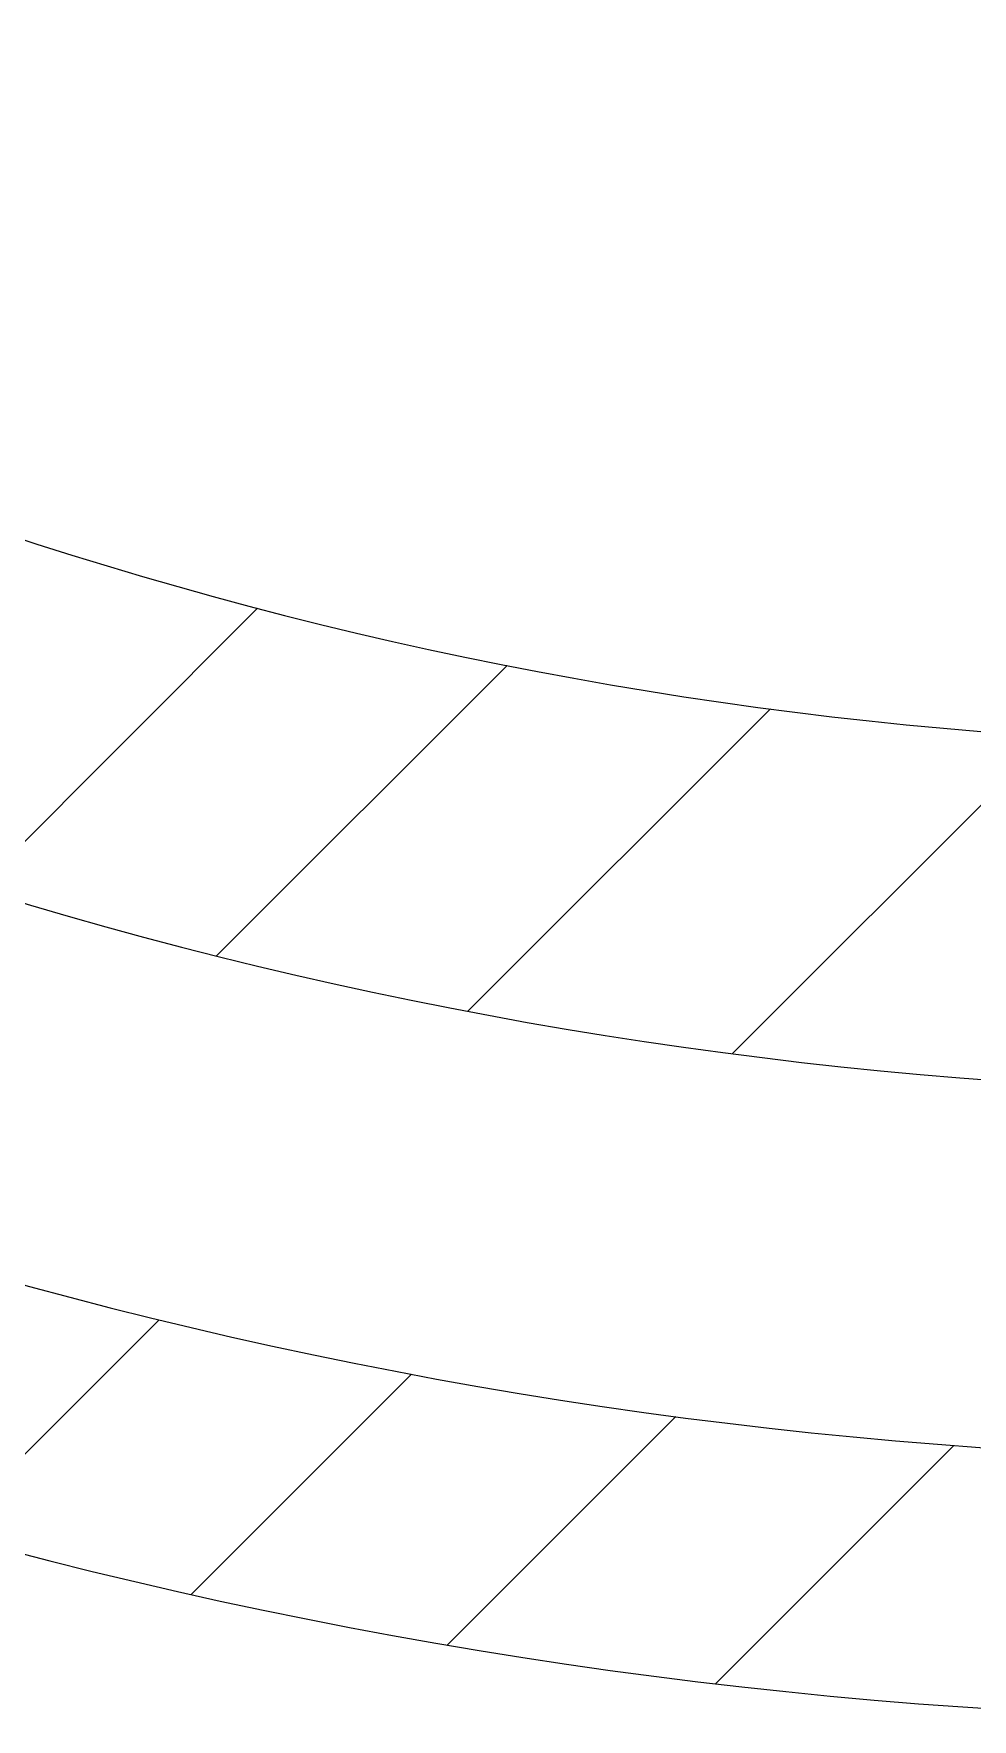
# Model space of a CAD drawing. Extents: x 174420 to 213214, y -41877 to -13498.
# Drawn here: x 182766.8 to 182961.5, y -25828.5 to -25478.6 of the extents above; entities that cross this region are included whole.
import ezdxf

# ---------------------------------------------------------------- set-up
doc = ezdxf.new("R2010")
doc.units = 0
doc.header["$LTSCALE"] = 500
doc.header["$MEASUREMENT"] = 0
doc.layers.get('0').update_dxf_attribs({"linetype": 'CONTINUOUS', "lineweight": 9})
doc.layers.add('COTAS', color=2, linetype='CONTINUOUS', lineweight=9)
doc.layers.add('FIBRA', color=3, linetype='CONTINUOUS', lineweight=20)

# ---------------------------------------------------------------- blocks, each defined once
blk = doc.blocks.new('*X11')
at = {"color": 0}
for p, q in [((-735.98, 2976.33), (-687.46, 3024.85)), ((-694.55, 2964.72), (-644.34, 3014.94)), ((-651.11, 2955.13), (-598.81, 3007.43)), ((-605.43, 2947.78), (-550.53, 3002.68)), ((-741.38, 2864.86), (-704.48, 2901.77)), ((-698.95, 2854.26), (-660.86, 2892.35)), ((-654.67, 2845.51), (-615.16, 2885.02)), ((-608.33, 2838.81), (-567.11, 2880.04))]:
    blk.add_line(p, q, dxfattribs=at)
blk = doc.blocks.new('*X10')
at = {"color": 0}
for p, q in [((-735.98, 2976.33), (-687.46, 3024.85)), ((-694.55, 2964.72), (-644.34, 3014.94)), ((-651.11, 2955.13), (-598.81, 3007.43)), ((-605.43, 2947.78), (-550.53, 3002.68)), ((-741.38, 2864.86), (-704.48, 2901.77)), ((-698.95, 2854.26), (-660.86, 2892.35)), ((-654.67, 2845.51), (-615.16, 2885.02)), ((-608.33, 2838.81), (-567.11, 2880.04))]:
    blk.add_line(p, q, dxfattribs=at)
blk = doc.blocks.new('*X9')
at = {"color": 0}
for p, q in [((-735.98, 2976.33), (-687.46, 3024.85)), ((-694.55, 2964.72), (-644.34, 3014.94)), ((-651.11, 2955.13), (-598.81, 3007.43)), ((-605.43, 2947.78), (-550.53, 3002.68)), ((-741.38, 2864.86), (-704.48, 2901.77)), ((-698.95, 2854.26), (-660.86, 2892.35)), ((-654.67, 2845.51), (-615.16, 2885.02)), ((-608.33, 2838.81), (-567.11, 2880.04))]:
    blk.add_line(p, q, dxfattribs=at)

msp = doc.modelspace()

# ---------------------------------------------------------------- linework, layer by layer
at = {"lineweight": 9}
for radius, start in [(869.52, 205.32749), (941.52, 206.51851), (1017.72, 207.59013)]:
    msp.add_arc((183033.72, -24756.77), radius, start, 270, dxfattribs=at)
at = {"layer": 'FIBRA', "lineweight": 9}
msp.add_arc((183033.72, -24756.77), 1071.72, 207.78183, 270, dxfattribs=at)

# ---------------------------------------------------------------- block references
at = {"layer": 'COTAS', "lineweight": 9, "xscale": 1.2, "yscale": 1.2, "zscale": 1.2}
for name in ['*X11', '*X10', '*X9']:
    msp.add_blockref(name, (183638.2, -29227.69), dxfattribs=at)

doc.saveas('drawing.dxf')
